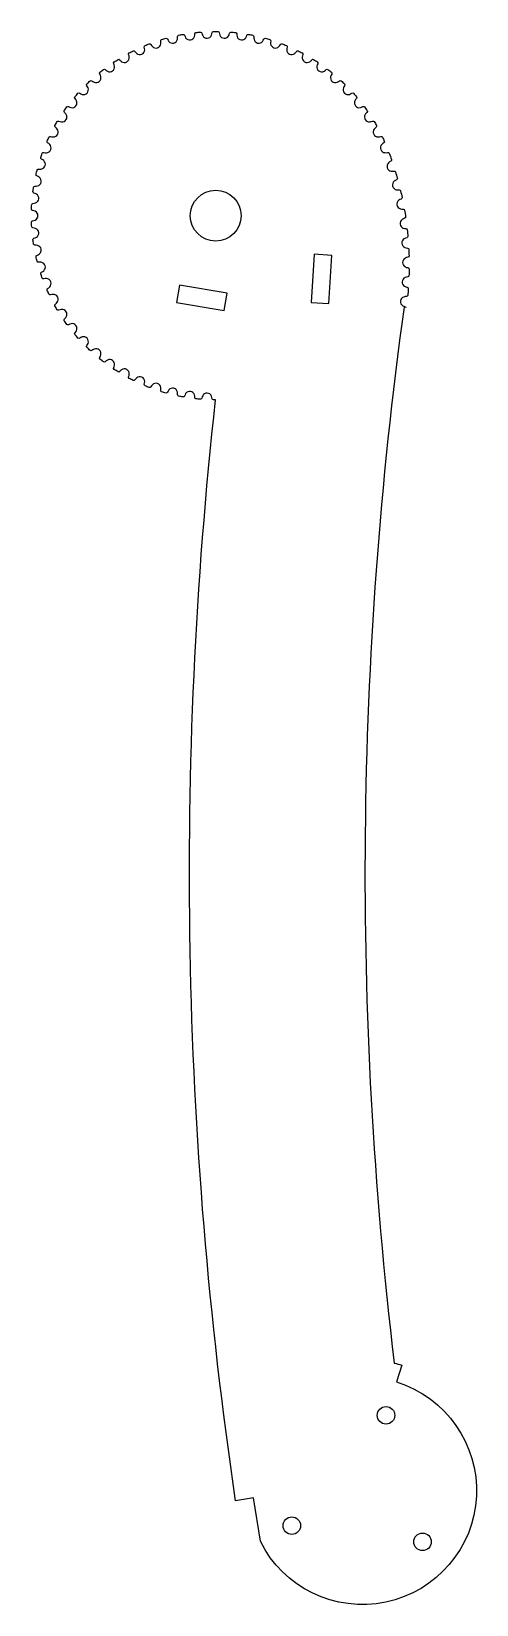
# Model space of a CAD drawing. Header units: millimetres. Extents: x -21 to 30, y -158 to 21.
import ezdxf

# ---------------------------------------------------------------- set-up
doc = ezdxf.new("R2010")
doc.units = ezdxf.units.MM
doc.layers.get('0').update_dxf_attribs({"linetype": 'CONTINUOUS'})

msp = doc.modelspace()

# ---------------------------------------------------------------- linework, layer by layer
msp.add_lwpolyline([(5.09, -151.24), (4.31, -146.3), (2.27, -146.62, -0.064359), (-0.01, -21.02, -0.003001), (-0.26, -21.01, -0.384205), (-0.41, -20.88, 0.076436), (-0.48, -20.58, 0.631683), (-1.48, -20.54, 0.076436), (-1.58, -20.82, -0.384205), (-1.74, -20.94, -0.006134), (-2.25, -20.9, -0.384205), (-2.39, -20.75, 0.076436), (-2.43, -20.44, 0.631683), (-3.43, -20.3, 0.076436), (-3.55, -20.58, -0.384205), (-3.72, -20.68, -0.006134), (-4.23, -20.59, -0.384205), (-4.35, -20.42, 0.076436), (-4.37, -20.12, 0.631683), (-5.34, -19.88, 0.076436), (-5.49, -20.15, -0.384205), (-5.67, -20.24, -0.006134), (-6.17, -20.09, -0.384205), (-6.27, -19.92, 0.076436), (-6.26, -19.61, 0.631683), (-7.21, -19.29, 0.076436), (-7.38, -19.53, -0.384205), (-7.57, -19.61, -0.006134), (-8.05, -19.41, -0.384205), (-8.14, -19.23, 0.076436), (-8.09, -18.93, 0.631683), (-9.01, -18.51, 0.076436), (-9.21, -18.74, -0.384205), (-9.4, -18.8, -0.006134), (-9.86, -18.56, -0.384205), (-9.93, -18.37, 0.076436), (-9.86, -18.08, 0.631683), (-10.73, -17.57, 0.076436), (-10.95, -17.78, -0.384205), (-11.14, -17.82, -0.006134), (-11.58, -17.54, -0.384205), (-11.63, -17.34, 0.076436), (-11.53, -17.06, 0.631683), (-12.35, -16.48, 0.076436), (-12.59, -16.66, -0.384205), (-12.79, -16.68, -0.006134), (-13.19, -16.36, -0.384205), (-13.22, -16.16, 0.076436), (-13.1, -15.88, 0.631683), (-13.86, -15.23, 0.076436), (-14.11, -15.39, -0.384205), (-14.32, -15.39, -0.006134), (-14.69, -15.03, -0.384205), (-14.7, -14.83, 0.076436), (-14.55, -14.57, 0.631683), (-15.24, -13.84, 0.076436), (-15.51, -13.98, -0.384205), (-15.71, -13.96, -0.006134), (-16.05, -13.57, -0.384205), (-16.04, -13.37, 0.076436), (-15.87, -13.12, 0.631683), (-16.49, -12.33, 0.076436), (-16.77, -12.44, -0.384205), (-16.97, -12.4, -0.006134), (-17.27, -11.98, -0.384205), (-17.24, -11.78, 0.076436), (-17.04, -11.55, 0.631683), (-17.59, -10.71, 0.076436), (-17.88, -10.79, -0.384205), (-18.07, -10.73, -0.006134), (-18.33, -10.28, -0.384205), (-18.28, -10.09, 0.076436), (-18.07, -9.88, 0.631683), (-18.52, -8.99, 0.076436), (-18.82, -9.04, -0.384205), (-19.01, -8.96, -0.006134), (-19.22, -8.5, -0.384205), (-19.16, -8.3, 0.076436), (-18.92, -8.12, 0.631683), (-19.29, -7.18, 0.076436), (-19.6, -7.21, -0.384205), (-19.77, -7.12, -0.006134), (-19.94, -6.63, -0.384205), (-19.86, -6.45, 0.076436), (-19.61, -6.28, 0.631683), (-19.89, -5.32, 0.076436), (-20.19, -5.32, -0.384205), (-20.36, -5.2, -0.006134), (-20.48, -4.7, -0.384205), (-20.39, -4.53, 0.076436), (-20.12, -4.39, 0.631683), (-20.31, -3.4, 0.076436), (-20.61, -3.37, -0.384205), (-20.76, -3.25, -0.006134), (-20.84, -2.74, -0.384205), (-20.72, -2.57, 0.076436), (-20.44, -2.46, 0.631683), (-20.54, -1.46, 0.076436), (-20.84, -1.4, -0.384205), (-20.98, -1.26, -0.006134), (-21, -0.74, -0.384205), (-20.87, -0.59, 0.076436), (-20.58, -0.5, 0.631683), (-20.58, 0.5, 0.076436), (-20.87, 0.59, -0.384205), (-21, 0.74, -0.006134), (-20.98, 1.26, -0.384205), (-20.84, 1.4, 0.076436), (-20.54, 1.46, 0.631683), (-20.44, 2.46, 0.076436), (-20.72, 2.57, -0.384205), (-20.84, 2.74, -0.006134), (-20.76, 3.25, -0.384205), (-20.61, 3.37, 0.076436), (-20.31, 3.4, 0.631683), (-20.12, 4.39, 0.076436), (-20.39, 4.53, -0.384205), (-20.48, 4.7, -0.006134), (-20.36, 5.2, -0.384205), (-20.19, 5.32, 0.076436), (-19.89, 5.32, 0.631683), (-19.61, 6.28, 0.076436), (-19.86, 6.45, -0.384205), (-19.94, 6.63, -0.006134), (-19.77, 7.12, -0.384205), (-19.6, 7.21, 0.076436), (-19.29, 7.18, 0.631683), (-18.92, 8.12, 0.076436), (-19.16, 8.3, -0.384205), (-19.22, 8.5, -0.006134), (-19.01, 8.96, -0.384205), (-18.82, 9.04, 0.076436), (-18.52, 8.99, 0.631683), (-18.07, 9.88, 0.076436), (-18.28, 10.09, -0.384205), (-18.33, 10.28, -0.006134), (-18.07, 10.73, -0.384205), (-17.88, 10.79, 0.076436), (-17.59, 10.71, 0.631683), (-17.04, 11.55, 0.076436), (-17.24, 11.78, -0.384205), (-17.27, 11.98, -0.006134), (-16.97, 12.4, -0.384205), (-16.77, 12.44, 0.076436), (-16.49, 12.33, 0.631683), (-15.87, 13.12, 0.076436), (-16.04, 13.37, -0.384205), (-16.05, 13.57, -0.006134), (-15.71, 13.96, -0.384205), (-15.51, 13.98, 0.076436), (-15.24, 13.84, 0.631683), (-14.55, 14.57, 0.076436), (-14.7, 14.83, -0.384205), (-14.69, 15.03, -0.006134), (-14.32, 15.39, -0.384205), (-14.11, 15.39, 0.076436), (-13.86, 15.23, 0.631683), (-13.1, 15.88, 0.076436), (-13.22, 16.16, -0.384205), (-13.19, 16.36, -0.006134), (-12.79, 16.68, -0.384205), (-12.59, 16.66, 0.076436), (-12.35, 16.48, 0.631683), (-11.53, 17.06, 0.076436), (-11.63, 17.34, -0.384205), (-11.58, 17.54, -0.006134), (-11.14, 17.82, -0.384205), (-10.95, 17.78, 0.076436), (-10.73, 17.57, 0.631683), (-9.86, 18.08, 0.076436), (-9.93, 18.37, -0.384205), (-9.86, 18.56, -0.006134), (-9.4, 18.8, -0.384205), (-9.21, 18.74, 0.076436), (-9.01, 18.51, 0.631683), (-8.09, 18.93, 0.076436), (-8.14, 19.23, -0.384205), (-8.05, 19.41, -0.006134), (-7.57, 19.61, -0.384205), (-7.38, 19.53, 0.076436), (-7.21, 19.29, 0.631683), (-6.26, 19.61, 0.076436), (-6.27, 19.92, -0.384205), (-6.17, 20.09, -0.006134), (-5.67, 20.24, -0.384205), (-5.49, 20.15, 0.076436), (-5.34, 19.88, 0.631683), (-4.37, 20.12, 0.076436), (-4.35, 20.42, -0.384205), (-4.23, 20.59, -0.006134), (-3.72, 20.68, -0.384205), (-3.55, 20.58, 0.076436), (-3.43, 20.3, 0.631683), (-2.43, 20.44, 0.076436), (-2.39, 20.75, -0.384205), (-2.25, 20.9, -0.006134), (-1.74, 20.94, -0.384205), (-1.58, 20.82, 0.076436), (-1.48, 20.54, 0.631683), (-0.48, 20.58, 0.076436), (-0.41, 20.88, -0.384205), (-0.26, 21.01, -0.006134), (0.26, 21.01, -0.384205), (0.41, 20.88, 0.076436), (0.48, 20.58, 0.631683), (1.48, 20.54, 0.076436), (1.58, 20.82, -0.384205), (1.74, 20.94, -0.006134), (2.25, 20.9, -0.384205), (2.39, 20.75, 0.076436), (2.43, 20.44, 0.631683), (3.43, 20.3, 0.076436), (3.55, 20.58, -0.384205), (3.72, 20.68, -0.006134), (4.23, 20.59, -0.384205), (4.35, 20.42, 0.076436), (4.37, 20.12, 0.631683), (5.34, 19.88, 0.076436), (5.49, 20.15, -0.384205), (5.67, 20.24, -0.006134), (6.17, 20.09, -0.384205), (6.27, 19.92, 0.076436), (6.26, 19.61, 0.631683), (7.21, 19.29, 0.076436), (7.38, 19.53, -0.384205), (7.57, 19.61, -0.006134), (8.05, 19.41, -0.384205), (8.14, 19.23, 0.076436), (8.09, 18.93, 0.631683), (9.01, 18.51, 0.076436), (9.21, 18.74, -0.384205), (9.4, 18.8, -0.006134), (9.86, 18.56, -0.384205), (9.93, 18.37, 0.076436), (9.86, 18.08, 0.631683), (10.73, 17.57, 0.076436), (10.95, 17.78, -0.384205), (11.14, 17.82, -0.006134), (11.58, 17.54, -0.384205), (11.63, 17.34, 0.076436), (11.53, 17.06, 0.631683), (12.35, 16.48, 0.076436), (12.59, 16.66, -0.384205), (12.79, 16.68, -0.006134), (13.19, 16.36, -0.384205), (13.22, 16.16, 0.076436), (13.1, 15.88, 0.631683), (13.86, 15.23, 0.076436), (14.11, 15.39, -0.384205), (14.32, 15.39, -0.006134), (14.69, 15.03, -0.384205), (14.7, 14.83, 0.076436), (14.55, 14.57, 0.631683), (15.24, 13.84, 0.076436), (15.51, 13.98, -0.384205), (15.71, 13.96, -0.006134), (16.05, 13.57, -0.384205), (16.04, 13.37, 0.076436), (15.87, 13.12, 0.631683), (16.49, 12.33, 0.076436), (16.77, 12.44, -0.384205), (16.97, 12.4, -0.006134), (17.27, 11.98, -0.384205), (17.24, 11.78, 0.076436), (17.04, 11.55, 0.631683), (17.59, 10.71, 0.076436), (17.88, 10.79, -0.384205), (18.07, 10.73, -0.006134), (18.33, 10.28, -0.384205), (18.28, 10.09, 0.076436), (18.07, 9.88, 0.631683), (18.52, 8.99, 0.076436), (18.82, 9.04, -0.384205), (19.01, 8.96, -0.006134), (19.22, 8.5, -0.384205), (19.16, 8.3, 0.076436), (18.92, 8.12, 0.628227), (19.29, 7.19, 0.078457), (19.6, 7.21, -0.380902), (19.78, 7.12, -0.005222), (20.03, 6.4, -0.380902), (19.96, 6.22, 0.078458), (19.7, 6.04, 0.28671), (19.56, 5.47), (19.56, 5.46, 0.286711), (20.01, 5.09, 0.078457), (20.32, 5.09, -0.380902), (20.49, 4.99, -0.005222), (20.71, 4.26, -0.380902), (20.62, 4.08, 0.078458), (20.35, 3.92, 0.28671), (20.17, 3.36), (20.17, 3.35, 0.286711), (20.6, 2.95, 0.078457), (20.91, 2.94, -0.380902), (21.08, 2.82, -0.005222), (21.24, 2.08, -0.380902), (21.14, 1.9, 0.078458), (20.87, 1.76, 0.28671), (20.65, 1.21), (20.66, 1.21, 0.286711), (21.06, 0.78, 0.078457), (21.37, 0.75, -0.380902), (21.52, 0.62, -0.005222), (21.65, -0.13, -0.380899), (21.54, -0.3, 0.078459), (21.25, -0.43, 0.28671), (21.01, -0.96), (21.01, -0.97, 0.286711), (21.38, -1.42, 0.078457), (21.69, -1.47, -0.380902), (21.84, -1.6, -0.005222), (21.91, -2.36, -0.380902), (21.79, -2.52, 0.078458), (21.5, -2.63, 0.28671), (21.22, -3.15), (21.22, -3.15, 0.28671), (21.57, -3.63, 0.078458), (21.87, -3.7, -0.380902), (22.01, -3.84, -0.005222), (22.04, -4.6, -0.380899), (21.91, -4.75, 0.078459), (21.62, -4.85, 0.28671), (21.3, -5.35), (21.3, -5.35, 0.286711), (21.62, -5.85, 0.078458), (21.92, -5.93, -0.380899), (22.05, -6.09, -0.005222), (22.03, -6.85, -0.380902), (21.9, -6.99, 0.078458), (21.59, -7.06, 0.28671), (21.25, -7.54), (21.25, -7.55, 0.286711), (21.54, -8.06, 0.078458), (21.83, -8.17, -0.380899), (21.95, -8.33, -0.005222), (21.89, -9.09, -0.380899), (21.74, -9.22, 0.078459), (21.43, -9.28, 0.28671), (21.06, -9.73), (21.06, -9.74, 0.286711), (21.32, -10.27, 0.078457), (21.6, -10.39, -0.225738), (21.7, -10.48), (21.47, -10.45, 0.064339), (20.35, -130.9, -0.014877), (21.21, -131.14), (20.61, -133.05, -1.514216)], format="xyb", close=True)
for points in [[(13.24, -4.53), (11.24, -4.4), (10.89, -9.89), (12.89, -10.02)], [(-4.13, -7.92), (-4.46, -9.89), (0.96, -10.81), (1.29, -8.84)]]:
    msp.add_lwpolyline(points, close=True)
for centre, radius in [((0, 0), 2.9), ((19.42, -136.87), 1), ((8.67, -149.46), 1), ((23.58, -151.3), 1)]:
    msp.add_circle(centre, radius)

doc.saveas('drawing.dxf')
